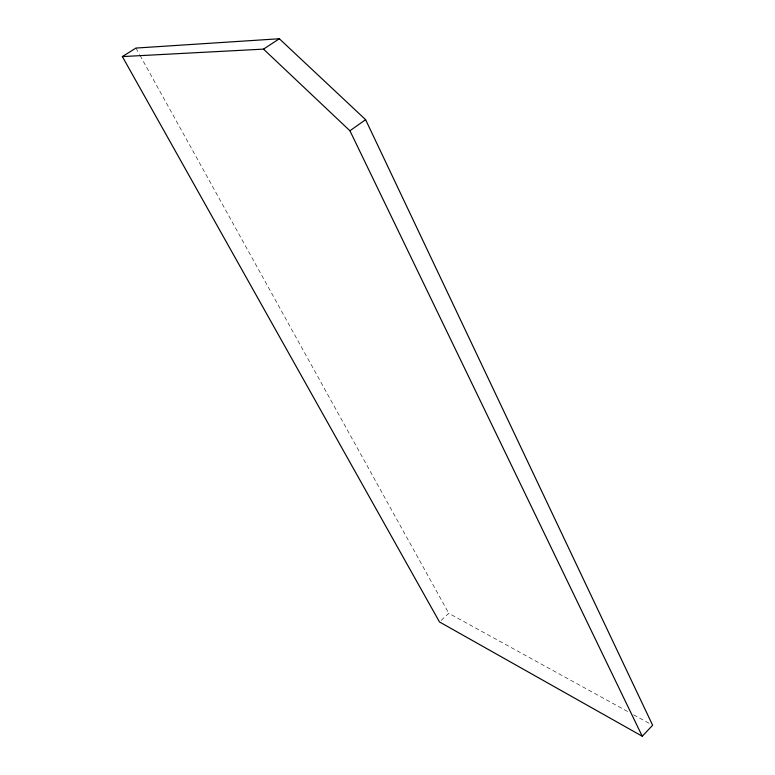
<?xml version="1.0" encoding="UTF-8"?>
<svg xmlns="http://www.w3.org/2000/svg" width="775" height="775" viewBox="0 0 775 775"><rect width="100%" height="100%" fill="white"/><g stroke="black" fill="none" stroke-linecap="round" stroke-linejoin="round"><path stroke-width="0.58" stroke-dasharray="3.88 2.91" d="M441.178 620.368L448.793 613.306L628.351 711.915M633.63 714.812L650.525 724.092M135.954 48.069L139.471 54.415M140.052 55.48L448.793 613.306"/><path stroke-width="1.16" d="M642.252 736.25L652.637 725.255L365.606 119.679L279.339 38.75L135.954 48.069L122.363 56.585L439.483 621.947L642.252 736.25L349.932 130.781L263.529 49.125L122.363 56.585M349.932 130.781L365.606 119.679M263.529 49.125L279.339 38.75"/></g></svg>
